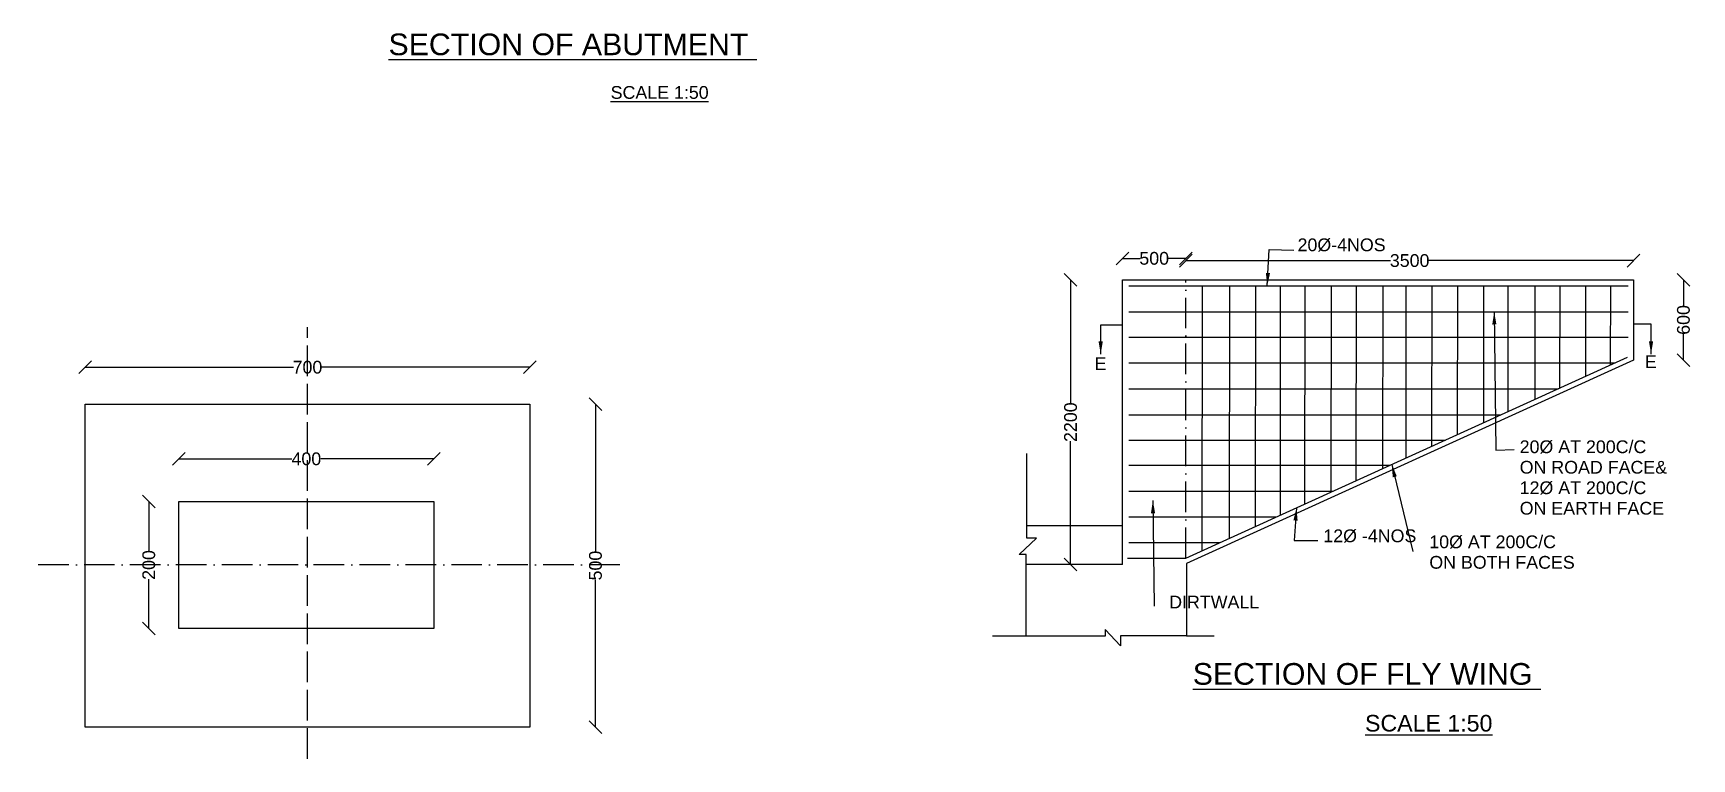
# Model space of a CAD drawing. Header units: millimetres. Extents: x -53240590 to -53219363, y 22122106 to 22136096.
# Drawn here: x -53231210 to -53224704, y 22128479 to 22131324 of the extents above; entities that cross this region are included whole.
import ezdxf

# ---------------------------------------------------------------- set-up
doc = ezdxf.new("R2010")
doc.units = ezdxf.units.MM
doc.header["$MEASUREMENT"] = 0
doc.linetypes.add('ACAD_ISO02W100', pattern=[15, 12, -3])
doc.linetypes.add('ACAD_ISO10W100', pattern=[18, 12, -3, 0, -3])
for name, color, linetype in [('DIMENSION', 7, 'Continuous'), ('DRAWING', 2, 'Continuous'), ('TEXT', 7, 'Continuous')]:
    doc.layers.add(name, color=color, linetype=linetype)
doc.styles.get("Standard").update_dxf_attribs({"font": 'arial.ttf', "height": 50})
doc.dimstyles.get("Standard").update_dxf_attribs({"dimtxt": 50, "dimasz": 50, "dimexe": 0.18, "dimexo": 0.0625, "dimgap": 0.09, "dimtad": 0, "dimdec": 0, "dimzin": 0, "dimdsep": 46, "dimtxsty": 'Standard', "dimblk": 'OBLIQUE', "dimcen": 0.09, "dimse1": 1, "dimse2": 1, "dimadec": 0, "dimazin": 0, "dimtfac": 1, "dimtdec": 0, "dimtofl": 0, "dimtmove": 0, "dimatfit": 3, "dimfxl": 1, "dimtolj": 1, "dimtzin": 0, "dimarcsym": 0})

# ---------------------------------------------------------------- blocks, each defined once
blk = doc.blocks.new('_Oblique')
at = {"color": 0, "linetype": 'ByBlock', "lineweight": -2}
blk.add_line((-0.5, -0.5), (0.5, 0.5), dxfattribs=at)
blk = doc.blocks.new('*D108')
at = {"layer": 'Defpoints', "color": 0, "transparency": 16777216}
for p in [(-53226937.6, 22130440.8), (-53226937.6, 22130357), (-53226689.1, 22130357)]:
    blk.add_point(p, dxfattribs=at)
at = {"layer": 'DIMENSION', "color": 0, "lineweight": -2, "transparency": 16777216}
for p, q in [((-53226937.6, 22130440.8), (-53226868.6, 22130440.8)), ((-53226689.1, 22130440.8), (-53226758.1, 22130440.8))]:
    blk.add_line(p, q, dxfattribs=at)
at = {"layer": 'DIMENSION', "color": 0, "lineweight": -2, "transparency": 16777216, "xscale": 50, "yscale": 50, "zscale": 50, "rotation": 180}
blk.add_blockref('_Oblique', (-53226937.6, 22130440.8), dxfattribs=at)
at = {"layer": 'DIMENSION', "color": 0, "lineweight": -2, "transparency": 16777216, "xscale": 50, "yscale": 50, "zscale": 50}
blk.add_blockref('_Oblique', (-53226689.1, 22130440.8), dxfattribs=at)
at = {"layer": 'DIMENSION', "color": 0, "transparency": 16777216, "insert": (-53226813.3, 22130440.8), "char_height": 50, "attachment_point": 5}
blk.add_mtext('\\A1;500', dxfattribs=at)
blk = doc.blocks.new('*D109')
at = {"layer": 'Defpoints', "color": 0, "transparency": 16777216}
for p in [(-53224933.6, 22130432.1), (-53226689.1, 22130357), (-53224933.6, 22130357)]:
    blk.add_point(p, dxfattribs=at)
at = {"layer": 'DIMENSION', "color": 0, "lineweight": -2, "transparency": 16777216}
for p, q in [((-53226689.1, 22130432.1), (-53225886, 22130432.1)), ((-53224933.6, 22130432.1), (-53225736.7, 22130432.1))]:
    blk.add_line(p, q, dxfattribs=at)
at = {"layer": 'DIMENSION', "color": 0, "lineweight": -2, "transparency": 16777216, "xscale": 50, "yscale": 50, "zscale": 50, "rotation": 180}
blk.add_blockref('_Oblique', (-53226689.1, 22130432.1), dxfattribs=at)
at = {"layer": 'DIMENSION', "color": 0, "lineweight": -2, "transparency": 16777216, "xscale": 50, "yscale": 50, "zscale": 50}
blk.add_blockref('_Oblique', (-53224933.6, 22130432.1), dxfattribs=at)
at = {"layer": 'DIMENSION', "color": 0, "transparency": 16777216, "insert": (-53225811.3, 22130432.1), "char_height": 50, "attachment_point": 5}
blk.add_mtext('\\A1;3500', dxfattribs=at)
blk = doc.blocks.new('*D110')
at = {"layer": 'Defpoints', "color": 0, "transparency": 16777216}
for p in [(-53224933.6, 22130357), (-53224737.3, 22130357), (-53224933.6, 22130042.3)]:
    blk.add_point(p, dxfattribs=at)
at = {"layer": 'DIMENSION', "color": 0, "lineweight": -2, "transparency": 16777216}
for p, q in [((-53224737.3, 22130357), (-53224737.3, 22130255)), ((-53224737.3, 22130042.3), (-53224737.3, 22130144.3))]:
    blk.add_line(p, q, dxfattribs=at)
at = {"layer": 'DIMENSION', "color": 0, "lineweight": -2, "transparency": 16777216, "xscale": 50, "yscale": 50, "zscale": 50}
for p, rotation in [((-53224737.3, 22130357), 90), ((-53224737.3, 22130042.3), 270)]:
    blk.add_blockref('_Oblique', p, dxfattribs=dict(at, rotation=rotation))
at = {"layer": 'DIMENSION', "color": 0, "transparency": 16777216, "insert": (-53224737.3, 22130199.6), "char_height": 50, "attachment_point": 5, "rotation": 90}
blk.add_mtext('\\A1;600', dxfattribs=at)
blk = doc.blocks.new('*D111')
at = {"layer": 'Defpoints', "color": 0, "transparency": 16777216}
for p in [(-53227141.2, 22130357), (-53226937.6, 22130357), (-53226937.6, 22129240.8)]:
    blk.add_point(p, dxfattribs=at)
at = {"layer": 'DIMENSION', "color": 0, "lineweight": -2, "transparency": 16777216}
for p, q in [((-53227141.2, 22130357), (-53227141.2, 22129874)), ((-53227141.2, 22129240.8), (-53227141.2, 22129723.8))]:
    blk.add_line(p, q, dxfattribs=at)
at = {"layer": 'DIMENSION', "color": 0, "lineweight": -2, "transparency": 16777216, "xscale": 50, "yscale": 50, "zscale": 50}
for p, rotation in [((-53227141.2, 22130357), 90), ((-53227141.2, 22129240.8), 270)]:
    blk.add_blockref('_Oblique', p, dxfattribs=dict(at, rotation=rotation))
at = {"layer": 'DIMENSION', "color": 0, "transparency": 16777216, "insert": (-53227141.2, 22129798.9), "char_height": 50, "attachment_point": 5, "rotation": 90}
blk.add_mtext('\\A1;2200', dxfattribs=at)
blk = doc.blocks.new('*D176')
at = {"layer": 'Defpoints', "color": 0, "transparency": 16777216}
for p in [(-53230756.8, 22129487.9), (-53230639.4, 22129487.9), (-53230639.4, 22128990.3)]:
    blk.add_point(p, dxfattribs=at)
at = {"layer": 'DIMENSION', "color": 0, "lineweight": -2, "transparency": 16777216}
for p, q in [((-53230756.8, 22129487.9), (-53230756.8, 22129294.8)), ((-53230756.8, 22128990.3), (-53230756.8, 22129183.5))]:
    blk.add_line(p, q, dxfattribs=at)
at = {"layer": 'DIMENSION', "color": 0, "lineweight": -2, "transparency": 16777216, "xscale": 50, "yscale": 50, "zscale": 50}
for p, rotation in [((-53230756.8, 22129487.9), 90), ((-53230756.8, 22128990.3), 270)]:
    blk.add_blockref('_Oblique', p, dxfattribs=dict(at, rotation=rotation))
at = {"layer": 'DIMENSION', "color": 0, "transparency": 16777216, "insert": (-53230756.8, 22129239.1), "char_height": 50, "attachment_point": 5, "rotation": 90}
blk.add_mtext('\\A1;200', dxfattribs=at)
blk = doc.blocks.new('*D177')
at = {"layer": 'Defpoints', "color": 0, "transparency": 16777216}
for p in [(-53229262.8, 22129869.9), (-53229262.8, 22128603.2), (-53229004.7, 22128603.2)]:
    blk.add_point(p, dxfattribs=at)
at = {"layer": 'DIMENSION', "color": 0, "lineweight": -2, "transparency": 16777216}
for p, q in [((-53229004.7, 22129869.9), (-53229004.7, 22129291.8)), ((-53229004.7, 22128603.2), (-53229004.7, 22129181.3))]:
    blk.add_line(p, q, dxfattribs=at)
at = {"layer": 'DIMENSION', "color": 0, "lineweight": -2, "transparency": 16777216, "xscale": 50, "yscale": 50, "zscale": 50}
for p, rotation in [((-53229004.7, 22129869.9), 90), ((-53229004.7, 22128603.2), 270)]:
    blk.add_blockref('_Oblique', p, dxfattribs=dict(at, rotation=rotation))
at = {"layer": 'DIMENSION', "color": 0, "transparency": 16777216, "insert": (-53229004.7, 22129236.6), "char_height": 50, "attachment_point": 5, "rotation": 90}
blk.add_mtext('\\A1;500', dxfattribs=at)
blk = doc.blocks.new('*D178')
at = {"layer": 'Defpoints', "color": 0, "transparency": 16777216}
for p in [(-53229638.5, 22129654.9), (-53230639.4, 22129487.9), (-53229638.5, 22129487.9)]:
    blk.add_point(p, dxfattribs=at)
at = {"layer": 'DIMENSION', "color": 0, "lineweight": -2, "transparency": 16777216}
for p, q in [((-53230639.4, 22129654.9), (-53230195.2, 22129654.9)), ((-53229638.5, 22129654.9), (-53230082.7, 22129654.9))]:
    blk.add_line(p, q, dxfattribs=at)
at = {"layer": 'DIMENSION', "color": 0, "lineweight": -2, "transparency": 16777216, "xscale": 50, "yscale": 50, "zscale": 50, "rotation": 180}
blk.add_blockref('_Oblique', (-53230639.4, 22129654.9), dxfattribs=at)
at = {"layer": 'DIMENSION', "color": 0, "lineweight": -2, "transparency": 16777216, "xscale": 50, "yscale": 50, "zscale": 50}
blk.add_blockref('_Oblique', (-53229638.5, 22129654.9), dxfattribs=at)
at = {"layer": 'DIMENSION', "color": 0, "transparency": 16777216, "insert": (-53230138.9, 22129654.9), "char_height": 50, "attachment_point": 5}
blk.add_mtext('\\A1;400', dxfattribs=at)
blk = doc.blocks.new('*D179')
at = {"layer": 'Defpoints', "color": 0, "transparency": 16777216}
for p in [(-53229262.8, 22130014.1), (-53231006.4, 22129869.9), (-53229262.8, 22129869.9)]:
    blk.add_point(p, dxfattribs=at)
at = {"layer": 'DIMENSION', "color": 0, "lineweight": -2, "transparency": 16777216}
for p, q in [((-53231006.4, 22130014.1), (-53230189.6, 22130014.1)), ((-53229262.8, 22130014.1), (-53230079.6, 22130014.1))]:
    blk.add_line(p, q, dxfattribs=at)
at = {"layer": 'DIMENSION', "color": 0, "lineweight": -2, "transparency": 16777216, "xscale": 50, "yscale": 50, "zscale": 50, "rotation": 180}
blk.add_blockref('_Oblique', (-53231006.4, 22130014.1), dxfattribs=at)
at = {"layer": 'DIMENSION', "color": 0, "lineweight": -2, "transparency": 16777216, "xscale": 50, "yscale": 50, "zscale": 50}
blk.add_blockref('_Oblique', (-53229262.8, 22130014.1), dxfattribs=at)
at = {"layer": 'DIMENSION', "color": 0, "transparency": 16777216, "insert": (-53230134.6, 22130014.1), "char_height": 50, "attachment_point": 5}
blk.add_mtext('\\A1;700', dxfattribs=at)

msp = doc.modelspace()

# ---------------------------------------------------------------- linework, layer by layer
at = {"layer": 'DRAWING', "color": 0}
for points in [[(-53226937.6, 22129240.8), (-53226937.6, 22130357), (-53224933.6, 22130357), (-53224933.6, 22130042.3), (-53226686, 22129244.8), (-53226686, 22128960.8), (-53226577.7, 22128960.8)], [(-53226913.1, 22130333.7), (-53224954.3, 22130333.7)], [(-53226624.8, 22130333.7), (-53226625.8, 22129295)], [(-53226517.7, 22130333.7), (-53226518.6, 22129343.7)], [(-53226416.2, 22130333.7), (-53226417.1, 22129389.8)], [(-53226318.7, 22130333.7), (-53226319.6, 22129434.2)], [(-53226222.3, 22130333.7), (-53226223.1, 22129478)], [(-53226119.7, 22130333.7), (-53226120.5, 22129524.6)], [(-53226021.4, 22130333.7), (-53226022.1, 22129569.3)], [(-53225917.1, 22130333.7), (-53225917.8, 22129616.7)], [(-53225825.8, 22130333.7), (-53225826.4, 22129658.2)], [(-53225724.9, 22130333.7), (-53225725.5, 22129704.1)], [(-53225624.2, 22130333.7), (-53225624.7, 22129749.9)], [(-53225521.7, 22130333.7), (-53225522.2, 22129796.5)], [(-53225425.6, 22130333.7), (-53225426.1, 22129840.1)], [(-53225319.6, 22130333.7), (-53225320, 22129888.4)], [(-53225222.8, 22130333.7), (-53225223.2, 22129932.3)], [(-53225121.8, 22130333.7), (-53225122.1, 22129978.3)], [(-53225024, 22130333.7), (-53225024.3, 22130022.7)], [(-53226913.1, 22130231.8), (-53224954.3, 22130231.8)], [(-53226913.1, 22130132.3), (-53224954.3, 22130132.3)], [(-53226918, 22129266.3), (-53226689.1, 22129266.3), (-53224957.4, 22130053.1)], [(-53226913.1, 22130030.9), (-53225006.2, 22130030.9)], [(-53226913.1, 22129930.2), (-53225227.8, 22129930.2)], [(-53226913.1, 22129827.2), (-53225454.5, 22129827.2)], [(-53227315.4, 22128959.8), (-53227315.4, 22129280.2), (-53227342.4, 22129280.2), (-53227274.3, 22129343.7), (-53227313.2, 22129343.7), (-53227313.2, 22129675.6)], [(-53226913.1, 22129728.9), (-53225671, 22129728.9)], [(-53226913.1, 22129630.5), (-53225887.4, 22129630.5)], [(-53226913.1, 22129528.3), (-53226112.5, 22129528.3)], [(-53226913.1, 22129427.6), (-53226334.1, 22129427.6)], [(-53227313.2, 22129393.4), (-53226937.6, 22129393.4)], [(-53226913.1, 22129327.7), (-53226554, 22129327.7)], [(-53226937.6, 22129240.8), (-53227315.4, 22129240.8)], [(-53226686, 22128960.8), (-53226945.2, 22128960.8), (-53226945.2, 22128921.5), (-53227005.4, 22128986.7), (-53227005.4, 22128959.8), (-53227447, 22128959.8)]]:
    msp.add_lwpolyline(points, dxfattribs=at)
at = {"layer": 'DRAWING', "color": 0, "linetype": 'ACAD_ISO10W100', "ltscale": 10}
for points in [[(-53226689.1, 22129266.3), (-53226689.1, 22130357)], [(-53228909.9, 22129239.1), (-53231210.4, 22129239.1)]]:
    msp.add_lwpolyline(points, dxfattribs=at)
at = {"layer": 'DRAWING', "color": 0, "linetype": 'ACAD_ISO02W100', "ltscale": 10}
msp.add_lwpolyline([(-53230134.1, 22128479.3), (-53230134.1, 22130171.6)], dxfattribs=at)
at = {"layer": 'DRAWING', "color": 0}
for points in [[(-53231006.4, 22129869.9), (-53229262.8, 22129869.9), (-53229262.8, 22128603.2), (-53231006.4, 22128603.2)], [(-53230639.4, 22129487.9), (-53229638.5, 22129487.9), (-53229638.5, 22128990.3), (-53230639.4, 22128990.3)]]:
    msp.add_lwpolyline(points, close=True, dxfattribs=at)

# ---------------------------------------------------------------- texts
at = {"layer": 'TEXT', "color": 0}
for s, height, p in [('%%USECTION OF ABUTMENT ', 85, (-53229816.7, 22131237.4)), ('%%USCALE 1:50', 50, (-53228945.3, 22131066.4)), ('20Ø-4NOS', 50, (-53226251, 22130469)), ('E', 50, (-53227046.8, 22130003.4)), ('E', 50, (-53224888.6, 22130010.6)), ('20Ø AT 200C/C', 50, (-53225379.7, 22129677.5)), ('ON ROAD FACE& ', 50, (-53225379.7, 22129597.2)), ('12Ø AT 200C/C', 50, (-53225379.7, 22129516.9)), ('ON EARTH FACE', 50, (-53225379.7, 22129436.5)), ('12Ø -4NOS', 50, (-53226149.9, 22129328.4)), ('10Ø AT 200C/C ', 50, (-53225734.2, 22129304.8)), ('ON BOTH FACES', 50, (-53225734.2, 22129224.5)), ('DIRTWALL', 50, (-53226754.4, 22129068.8)), ('%%USECTION OF FLY WING ', 85, (-53226662.1, 22128769.6)), ('%%USCALE 1:50', 65, (-53225986.3, 22128586.3))]:
    msp.add_text(s, height=height, dxfattribs=at).set_placement(p)

# ---------------------------------------------------------------- dimensions: what is measured, and where the dimension line sits
at = {"layer": 'DIMENSION', "color": 0}
for base, p1, p2, text, picture, middle in [((-53226937.6, 22130440.8), (-53226689.1, 22130357), (-53226937.6, 22130357), '500', '*D108', (-53226813.3, 22130440.8)), ((-53224933.6, 22130432.1), (-53226689.1, 22130357), (-53224933.6, 22130357), '3500', '*D109', (-53225811.3, 22130432.1)), ((-53229262.8, 22130014.1), (-53231006.4, 22129869.9), (-53229262.8, 22129869.9), '700', '*D179', (-53230134.6, 22130014.1)), ((-53229638.5, 22129654.9), (-53230639.4, 22129487.9), (-53229638.5, 22129487.9), '400', '*D178', (-53230138.9, 22129654.9))]:
    dim = msp.add_linear_dim(base=base, p1=p1, p2=p2, text=text, dimstyle='Standard', dxfattribs=at)
    dim.commit()
    dim.dimension.update_dxf_attribs({"geometry": picture, "text_midpoint": middle})
for base, p1, p2, text, picture, middle in [((-53227141.2, 22130357), (-53226937.6, 22129240.8), (-53226937.6, 22130357), '2200', '*D111', (-53227141.2, 22129798.9)), ((-53224737.3, 22130357), (-53224933.6, 22130042.3), (-53224933.6, 22130357), '600', '*D110', (-53224737.3, 22130199.6)), ((-53229004.7, 22128603.2), (-53229262.8, 22129869.9), (-53229262.8, 22128603.2), '500', '*D177', (-53229004.7, 22129236.6)), ((-53230756.8, 22129487.9), (-53230639.4, 22128990.3), (-53230639.4, 22129487.9), '200', '*D176', (-53230756.8, 22129239.1))]:
    dim = msp.add_linear_dim(base=base, p1=p1, p2=p2, angle=90, text=text, dimstyle='Standard', dxfattribs=at)
    dim.commit()
    dim.dimension.update_dxf_attribs({"geometry": picture, "text_midpoint": middle})

# ---------------------------------------------------------------- leaders
for points in [[(-53226369.6, 22130333.7), (-53226362.6, 22130475.7), (-53226265, 22130473.3)], [(-53225479.6, 22130231.8), (-53225473.8, 22129689.2), (-53225400.7, 22129691.1)], [(-53227023.1, 22130065.2), (-53227023.1, 22130180.8), (-53226937.2, 22130180.8)], [(-53224864.4, 22130065.7), (-53224864.4, 22130183.1), (-53224934.2, 22130183.1)], [(-53225881.3, 22129633.3), (-53225799.4, 22129292.1)], [(-53226818.5, 22129491.8), (-53226813, 22129078.1)], [(-53226255.2, 22129463.4), (-53226264.9, 22129335.2), (-53226171.3, 22129335.2)]]:
    msp.add_leader(points, dimstyle='Standard', override={"dimgap": 0.09, "dimtad": 0}, dxfattribs=at)

doc.saveas('drawing.dxf')
